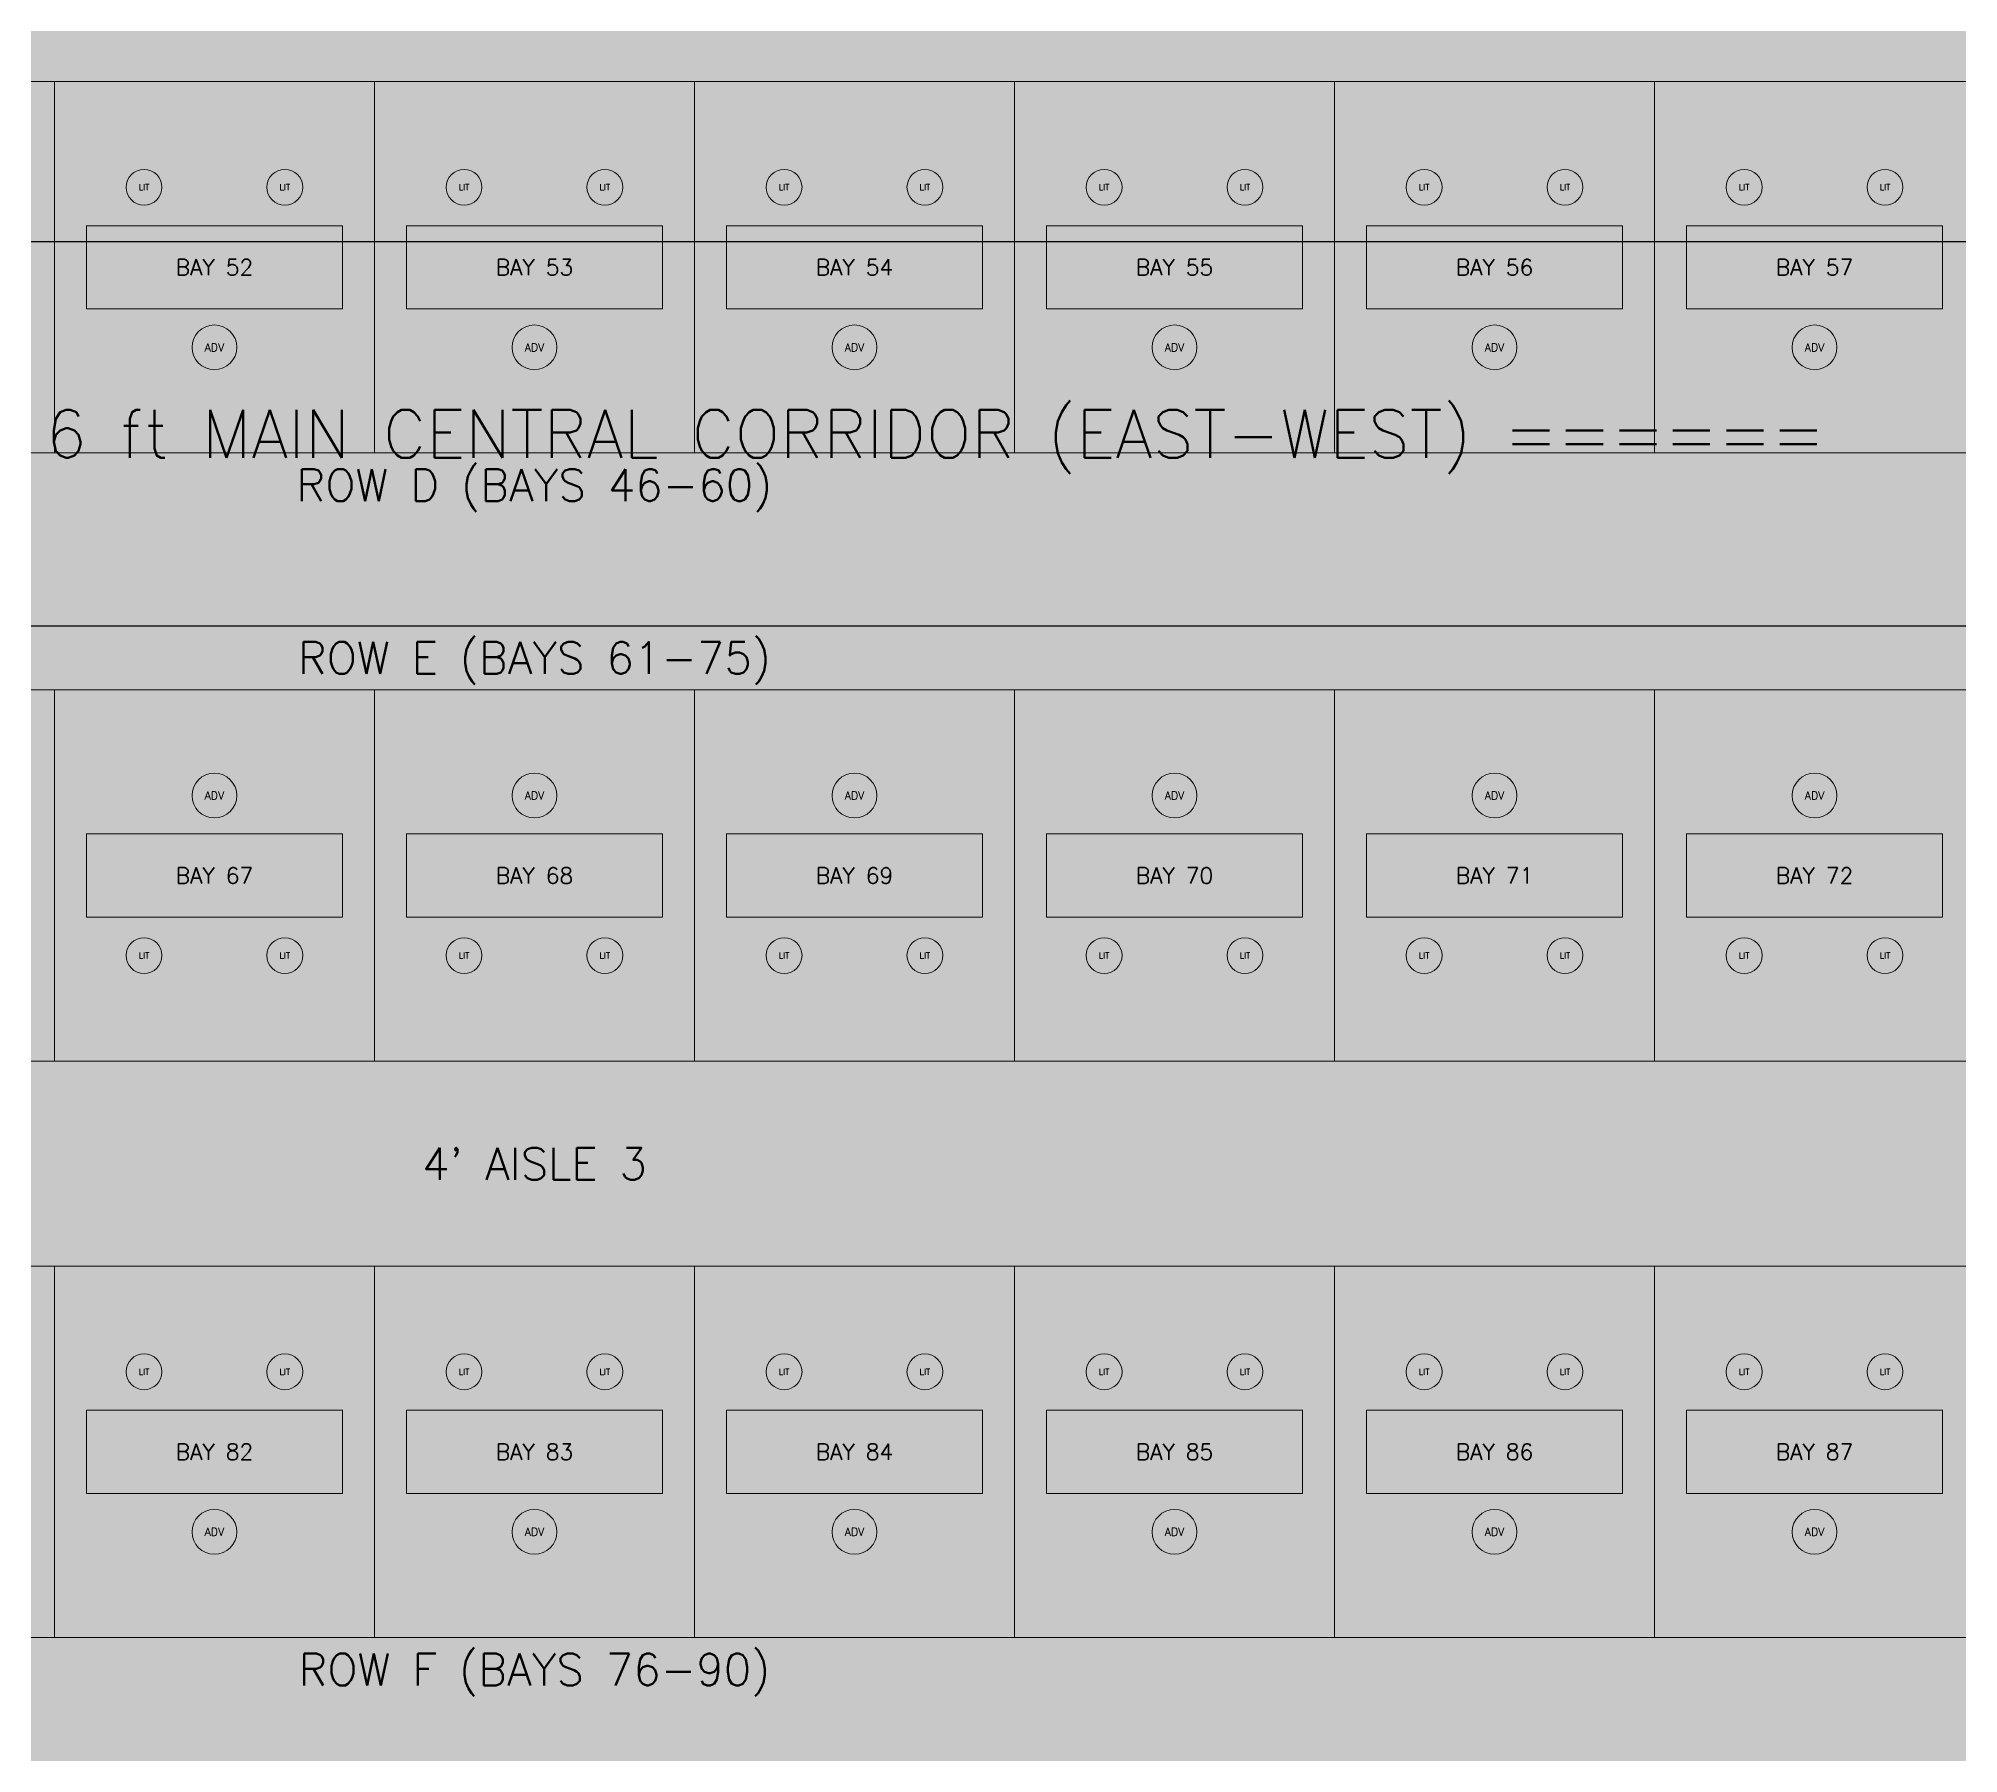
# Model space of a CAD drawing. Header units: inches. Extents: x 0 to 1800, y 0 to 1191.
# Drawn here: x 741 to 1101, y 328.6 to 650.1 of the extents above; entities that cross this region are included whole.
import ezdxf
from ezdxf.enums import TextEntityAlignment as Align

# ---------------------------------------------------------------- set-up
doc = ezdxf.new("R2010")
doc.units = ezdxf.units.IN
doc.header["$MEASUREMENT"] = 0
for name, color, linetype in [('A-BAY', 3, 'Continuous'), ('A-FURN', 1, 'Continuous'), ('A-HATCH', 8, 'Continuous'), ('A-JALI', 6, 'Continuous'), ('A-TEXT', 7, 'Continuous'), ('A-TEXT-TTL', 7, 'Continuous'), ('A-WALL', 7, 'Continuous')]:
    doc.layers.add(name, color=color, linetype=linetype)
doc.styles.add('SIMPLEX', font='simplex.shx')

msp = doc.modelspace()

# ---------------------------------------------------------------- hatches: boundary and pattern name
at = {"layer": 'A-HATCH'}
h = msp.add_hatch(dxfattribs=at)
h.set_pattern_fill('ANSI31')
h.paths.add_polyline_path([(336, 132), (1416, 132), (1416, 1020), (336, 1020)])
h = msp.add_hatch(dxfattribs=at)
h.set_pattern_fill('SOLID')
h.paths.add_polyline_path([(345, 141), (1407, 141), (1407, 1011), (345, 1011)])

# ---------------------------------------------------------------- linework, layer by layer
at = {"layer": 'A-BAY', "lineweight": 15}
for p, q in [((744, 572.4), (744, 642)), ((804, 572.4), (804, 642)), ((864, 572.4), (864, 642)), ((924, 572.4), (924, 642)), ((984, 572.4), (984, 642)), ((1044, 572.4), (1044, 642)), ((684, 572.4), (744, 572.4)), ((744, 572.4), (804, 572.4)), ((804, 572.4), (864, 572.4)), ((864, 572.4), (924, 572.4)), ((924, 572.4), (984, 572.4)), ((984, 572.4), (1044, 572.4)), ((1044, 572.4), (1104, 572.4)), ((744, 458.4), (744, 528)), ((804, 458.4), (804, 528)), ((864, 458.4), (864, 528)), ((924, 458.4), (924, 528)), ((984, 458.4), (984, 528)), ((1044, 458.4), (1044, 528)), ((684, 458.4), (744, 458.4)), ((744, 458.4), (804, 458.4)), ((804, 458.4), (864, 458.4)), ((864, 458.4), (924, 458.4)), ((924, 458.4), (984, 458.4)), ((984, 458.4), (1044, 458.4)), ((1044, 458.4), (1104, 458.4)), ((744, 350.4), (744, 420)), ((804, 350.4), (804, 420)), ((864, 350.4), (864, 420)), ((924, 350.4), (924, 420)), ((984, 350.4), (984, 420)), ((1044, 350.4), (1044, 420)), ((684, 350.4), (744, 350.4)), ((744, 350.4), (804, 350.4)), ((804, 350.4), (864, 350.4)), ((864, 350.4), (924, 350.4)), ((924, 350.4), (984, 350.4)), ((984, 350.4), (1044, 350.4)), ((1044, 350.4), (1104, 350.4))]:
    msp.add_line(p, q, dxfattribs=at)
at = {"layer": 'A-FURN', "lineweight": 20}
for p, q in [((798, 615), (750, 615)), ((750, 615), (750, 599.4)), ((798, 599.4), (798, 615)), ((858, 615), (810, 615)), ((810, 615), (810, 599.4)), ((858, 599.4), (858, 615)), ((918, 615), (870, 615)), ((870, 615), (870, 599.4)), ((918, 599.4), (918, 615)), ((978, 615), (930, 615)), ((930, 615), (930, 599.4)), ((978, 599.4), (978, 615)), ((1038, 615), (990, 615)), ((990, 615), (990, 599.4)), ((1038, 599.4), (1038, 615)), ((1098, 615), (1050, 615)), ((1050, 615), (1050, 599.4)), ((1098, 599.4), (1098, 615)), ((750, 599.4), (798, 599.4)), ((810, 599.4), (858, 599.4)), ((870, 599.4), (918, 599.4)), ((930, 599.4), (978, 599.4)), ((990, 599.4), (1038, 599.4)), ((1050, 599.4), (1098, 599.4)), ((798, 501), (750, 501)), ((750, 501), (750, 485.4)), ((798, 485.4), (798, 501)), ((858, 501), (810, 501)), ((810, 501), (810, 485.4)), ((858, 485.4), (858, 501)), ((918, 501), (870, 501)), ((870, 501), (870, 485.4)), ((918, 485.4), (918, 501)), ((978, 501), (930, 501)), ((930, 501), (930, 485.4)), ((978, 485.4), (978, 501)), ((1038, 501), (990, 501)), ((990, 501), (990, 485.4)), ((1038, 485.4), (1038, 501)), ((1098, 501), (1050, 501)), ((1050, 501), (1050, 485.4)), ((1098, 485.4), (1098, 501)), ((750, 485.4), (798, 485.4)), ((810, 485.4), (858, 485.4)), ((870, 485.4), (918, 485.4)), ((930, 485.4), (978, 485.4)), ((990, 485.4), (1038, 485.4)), ((1050, 485.4), (1098, 485.4)), ((798, 393), (750, 393)), ((750, 393), (750, 377.4)), ((798, 377.4), (798, 393)), ((858, 393), (810, 393)), ((810, 393), (810, 377.4)), ((858, 377.4), (858, 393)), ((918, 393), (870, 393)), ((870, 393), (870, 377.4)), ((918, 377.4), (918, 393)), ((978, 393), (930, 393)), ((930, 393), (930, 377.4)), ((978, 377.4), (978, 393)), ((1038, 393), (990, 393)), ((990, 393), (990, 377.4)), ((1038, 377.4), (1038, 393)), ((1098, 393), (1050, 393)), ((1050, 393), (1050, 377.4)), ((1098, 377.4), (1098, 393)), ((750, 377.4), (798, 377.4)), ((810, 377.4), (858, 377.4)), ((870, 377.4), (918, 377.4)), ((930, 377.4), (978, 377.4)), ((990, 377.4), (1038, 377.4)), ((1050, 377.4), (1098, 377.4))]:
    msp.add_line(p, q, dxfattribs=at)
at = {"layer": 'A-FURN', "lineweight": 15}
for centre in [(760.8, 622.2), (787.2, 622.2), (820.8, 622.2), (847.2, 622.2), (880.8, 622.2), (907.2, 622.2), (940.8, 622.2), (967.2, 622.2), (1000.8, 622.2), (1027.2, 622.2), (1060.8, 622.2), (1087.2, 622.2), (760.8, 478.2), (787.2, 478.2), (820.8, 478.2), (847.2, 478.2), (880.8, 478.2), (907.2, 478.2), (940.8, 478.2), (967.2, 478.2), (1000.8, 478.2), (1027.2, 478.2), (1060.8, 478.2), (1087.2, 478.2), (760.8, 400.2), (787.2, 400.2), (820.8, 400.2), (847.2, 400.2), (880.8, 400.2), (907.2, 400.2), (940.8, 400.2), (967.2, 400.2), (1000.8, 400.2), (1027.2, 400.2), (1060.8, 400.2), (1087.2, 400.2)]:
    msp.add_circle(centre, 3.36, dxfattribs=at)
at = {"layer": 'A-FURN', "lineweight": 18}
for centre in [(774, 592.2), (834, 592.2), (894, 592.2), (954, 592.2), (1014, 592.2), (1074, 592.2), (774, 508.2), (834, 508.2), (894, 508.2), (954, 508.2), (1014, 508.2), (1074, 508.2), (774, 370.2), (834, 370.2), (894, 370.2), (954, 370.2), (1014, 370.2), (1074, 370.2)]:
    msp.add_circle(centre, 4.2, dxfattribs=at)
at = {"layer": 'A-JALI', "lineweight": 20}
for p, q in [((684, 642), (744, 642)), ((744, 642), (804, 642)), ((744, 572.4), (744, 642)), ((804, 642), (864, 642)), ((804, 572.4), (804, 642)), ((864, 642), (924, 642)), ((864, 572.4), (864, 642)), ((924, 642), (984, 642)), ((924, 572.4), (924, 642)), ((984, 642), (1044, 642)), ((984, 572.4), (984, 642)), ((1044, 642), (1104, 642)), ((1044, 572.4), (1044, 642)), ((684, 528), (744, 528)), ((744, 528), (804, 528)), ((744, 458.4), (744, 528)), ((804, 528), (864, 528)), ((804, 458.4), (804, 528)), ((864, 528), (924, 528)), ((864, 458.4), (864, 528)), ((924, 528), (984, 528)), ((924, 458.4), (924, 528)), ((984, 528), (1044, 528)), ((984, 458.4), (984, 528)), ((1044, 528), (1104, 528)), ((1044, 458.4), (1044, 528)), ((684, 420), (744, 420)), ((744, 420), (804, 420)), ((744, 350.4), (744, 420)), ((804, 420), (864, 420)), ((804, 350.4), (804, 420)), ((864, 420), (924, 420)), ((864, 350.4), (864, 420)), ((924, 420), (984, 420)), ((924, 350.4), (924, 420)), ((984, 420), (1044, 420)), ((984, 350.4), (984, 420)), ((1044, 420), (1104, 420)), ((1044, 350.4), (1044, 420))]:
    msp.add_line(p, q, dxfattribs=at)
at = {"layer": 'A-WALL', "lineweight": 25}
for p, q in [((1404, 612), (348, 612)), ((348, 540), (1404, 540))]:
    msp.add_line(p, q, dxfattribs=at)

# ---------------------------------------------------------------- texts
at = {"layer": 'A-BAY', "style": 'SIMPLEX'}
for s, p in [('BAY 52', (774, 607.2)), ('BAY 53', (834, 607.2)), ('BAY 54', (894, 607.2)), ('BAY 55', (954, 607.2)), ('BAY 56', (1014, 607.2)), ('BAY 57', (1074, 607.2)), ('BAY 67', (774, 493.2)), ('BAY 68', (834, 493.2)), ('BAY 69', (894, 493.2)), ('BAY 70', (954, 493.2)), ('BAY 71', (1014, 493.2)), ('BAY 72', (1074, 493.2)), ('BAY 82', (774, 385.2)), ('BAY 83', (834, 385.2)), ('BAY 84', (894, 385.2)), ('BAY 85', (954, 385.2)), ('BAY 86', (1014, 385.2)), ('BAY 87', (1074, 385.2))]:
    msp.add_text(s, height=3, dxfattribs=at).set_placement(p, align=Align.MIDDLE_CENTER)
at = {"layer": 'A-FURN', "style": 'SIMPLEX'}
for s, height, p in [('LIT', 1.125, (760.8, 622.2)), ('LIT', 1.125, (787.2, 622.2)), ('LIT', 1.125, (820.8, 622.2)), ('LIT', 1.125, (847.2, 622.2)), ('LIT', 1.125, (880.8, 622.2)), ('LIT', 1.125, (907.2, 622.2)), ('LIT', 1.125, (940.8, 622.2)), ('LIT', 1.125, (967.2, 622.2)), ('LIT', 1.125, (1000.8, 622.2)), ('LIT', 1.125, (1027.2, 622.2)), ('LIT', 1.125, (1060.8, 622.2)), ('LIT', 1.125, (1087.2, 622.2)), ('ADV', 1.5, (774, 592.2)), ('ADV', 1.5, (834, 592.2)), ('ADV', 1.5, (894, 592.2)), ('ADV', 1.5, (954, 592.2)), ('ADV', 1.5, (1014, 592.2)), ('ADV', 1.5, (1074, 592.2)), ('ADV', 1.5, (774, 508.2)), ('ADV', 1.5, (834, 508.2)), ('ADV', 1.5, (894, 508.2)), ('ADV', 1.5, (954, 508.2)), ('ADV', 1.5, (1014, 508.2)), ('ADV', 1.5, (1074, 508.2)), ('LIT', 1.125, (760.8, 478.2)), ('LIT', 1.125, (787.2, 478.2)), ('LIT', 1.125, (820.8, 478.2)), ('LIT', 1.125, (847.2, 478.2)), ('LIT', 1.125, (880.8, 478.2)), ('LIT', 1.125, (907.2, 478.2)), ('LIT', 1.125, (940.8, 478.2)), ('LIT', 1.125, (967.2, 478.2)), ('LIT', 1.125, (1000.8, 478.2)), ('LIT', 1.125, (1027.2, 478.2)), ('LIT', 1.125, (1060.8, 478.2)), ('LIT', 1.125, (1087.2, 478.2)), ('LIT', 1.125, (760.8, 400.2)), ('LIT', 1.125, (787.2, 400.2)), ('LIT', 1.125, (820.8, 400.2)), ('LIT', 1.125, (847.2, 400.2)), ('LIT', 1.125, (880.8, 400.2)), ('LIT', 1.125, (907.2, 400.2)), ('LIT', 1.125, (940.8, 400.2)), ('LIT', 1.125, (967.2, 400.2)), ('LIT', 1.125, (1000.8, 400.2)), ('LIT', 1.125, (1027.2, 400.2)), ('LIT', 1.125, (1060.8, 400.2)), ('LIT', 1.125, (1087.2, 400.2)), ('ADV', 1.5, (774, 370.2)), ('ADV', 1.5, (834, 370.2)), ('ADV', 1.5, (894, 370.2)), ('ADV', 1.5, (954, 370.2)), ('ADV', 1.5, (1014, 370.2)), ('ADV', 1.5, (1074, 370.2))]:
    msp.add_text(s, height=height, dxfattribs=at).set_placement(p, align=Align.MIDDLE_CENTER)
at = {"layer": 'A-TEXT', "style": 'SIMPLEX'}
msp.add_text("4' AISLE 3", height=6, dxfattribs=at).set_placement((834, 439.2), align=Align.MIDDLE_CENTER)
at = {"layer": 'A-TEXT-TTL', "style": 'SIMPLEX'}
for s, height, p in [('====== 6 ft MAIN CENTRAL CORRIDOR (EAST-WEST) ======', 9, (876, 576)), ('ROW D (BAYS 46-60)', 6, (834, 566.4)), ('ROW E (BAYS 61-75)', 6, (834, 534)), ('ROW F (BAYS 76-90)', 6, (834, 344.4))]:
    msp.add_text(s, height=height, dxfattribs=at).set_placement(p, align=Align.MIDDLE_CENTER)

doc.saveas('drawing.dxf')
